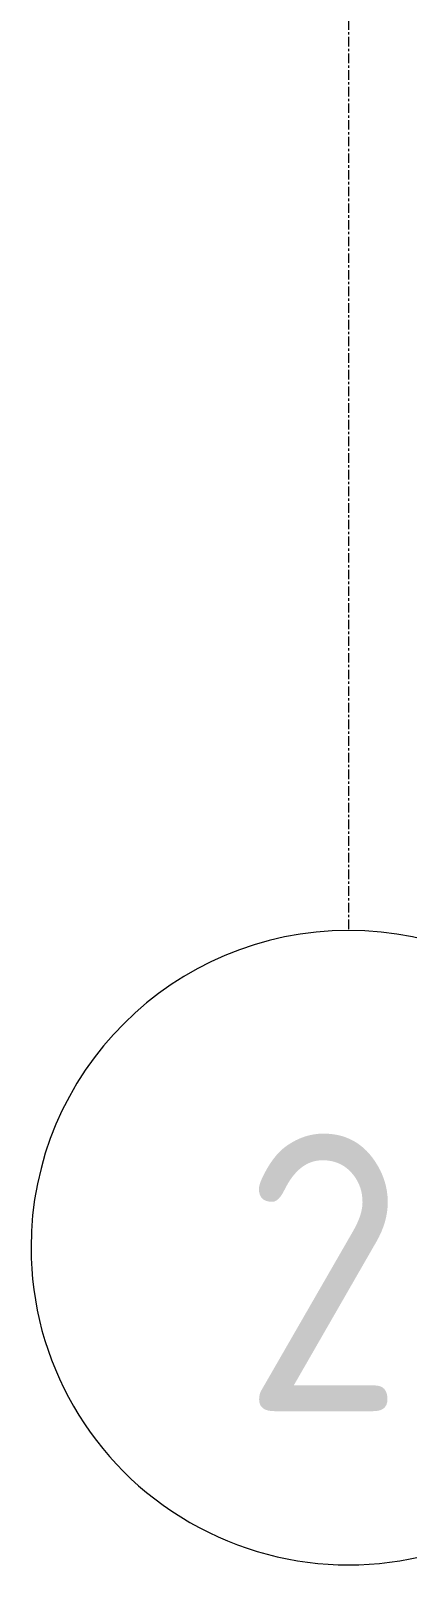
# Model space of a CAD drawing. Header units: millimetres. Extents: x -32954 to 151739, y -65671 to 56243.
# Drawn here: x -22850 to -22375, y -65671 to -63719 of the extents above; entities that cross this region are included whole.
import ezdxf

# ---------------------------------------------------------------- set-up
doc = ezdxf.new("R2010")
doc.units = ezdxf.units.MM
doc.linetypes.add('ADSK_Линия сетки', pattern=[21, 12, -3, 3, -3])
doc.layers.add('Оси', color=7, linetype='Continuous', lineweight=9)
doc.styles.add('GOST Common_1', font='GOST_Common.ttf', dxfattribs={"width": 0.9, "height": 350})

# ---------------------------------------------------------------- blocks, each defined once
blk = doc.blocks.new('Ось сетки - D8-4846-В_АР_ПЭ_03 Этаж')
at = {"layer": 'Оси', "lineweight": 18}
for start, end in [(360, 180), (180, 360)]:
    blk.add_arc((0, 0), 4, start, end, dxfattribs=at)

msp = doc.modelspace()

# ---------------------------------------------------------------- linework, layer by layer
at = {"layer": 'Оси', "linetype": 'ADSK_Линия сетки'}
msp.add_line((-22450, -46065.3), (-22450, -64853.1), dxfattribs=at)

# ---------------------------------------------------------------- block references
at = {"layer": 'Оси', "lineweight": 18, "xscale": 99.99999999999993, "yscale": 99.99999999999993, "zscale": 99.99999999999993, "rotation": 180}
msp.add_blockref('Ось сетки - D8-4846-В_АР_ПЭ_03 Этаж', (-22450, -65253.1), dxfattribs=at)

# ---------------------------------------------------------------- texts
at = {"layer": 'Оси', "insert": (-22584.4, -65109.3), "char_height": 350, "width": 274.177, "attachment_point": 1, "style": 'GOST Common_1'}
msp.add_mtext('\\fGOST Common|b0|i0|c204|p34|;\\W.9;2', dxfattribs=at)

doc.saveas('drawing.dxf')
